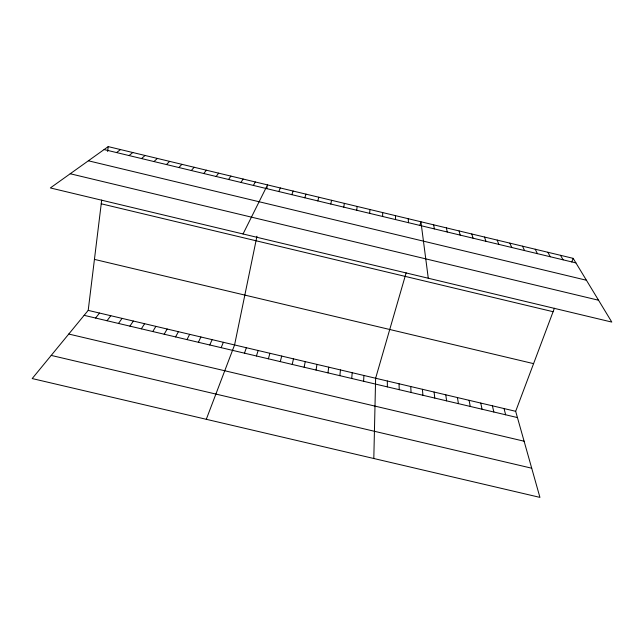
<?xml version="1.0" encoding="UTF-8"?>
<svg xmlns="http://www.w3.org/2000/svg" width="644" height="644" viewBox="0 0 644 644"><rect width="100%" height="100%" fill="white"/><g stroke="black" fill="none" stroke-linecap="round" stroke-linejoin="round"><path stroke-width="0.97" d="M382.641 216.481L382.681 212.568M373.81 458.512L375.629 378.245L406.147 272.815M363.619 381.272L363.908 375.476M369.688 213.365L369.922 209.501M351.737 378.471L352.188 372.707M339.847 375.669L340.459 369.938M356.728 210.258L357.146 206.434M554.395 308.235L515.675 411.307L539.93 497.385L32.2 378.559L88.204 310.384L101.688 200.075M107.62 151.493L108.216 146.615L573.144 258.341L611.8 322.081L50.361 187.943L108.216 146.615M327.957 372.86L328.722 367.169M343.759 207.143L344.371 203.359M316.051 370.05L316.977 364.399M304.137 367.241L305.232 361.622M256.956 236.219L234.577 344.942L206.289 419.3M266.737 188.708L267.518 184.892L243.038 233.973M330.783 204.019L331.579 200.292M292.223 364.432L293.471 358.845M280.293 361.614L281.71 356.068M317.798 200.904L318.788 197.217M268.363 358.805L269.933 353.29M419.848 225.481L420.926 221.761L428.276 278.232M256.425 355.987L258.155 350.513M304.805 197.78L305.981 194.134M244.478 353.17L246.37 347.728M571.775 261.979L573.144 258.341M291.804 194.657L293.173 191.059M221.15 347.663L223.355 342.294M278.788 191.534L280.349 187.976M209.767 344.975L212.134 339.646M198.376 342.294L200.896 336.989M186.985 339.605L189.658 334.341M175.587 336.909L178.412 331.684M253.382 185.432L255.314 181.962M164.172 334.22L167.158 329.028M152.765 331.531L155.896 326.371M240.977 182.453L243.094 179.024M141.342 328.834L144.626 323.707M129.911 326.138L133.356 321.05M228.572 179.467L230.874 176.086M118.48 323.441L122.078 318.386M216.159 176.488L218.638 173.147M107.041 320.744L110.792 315.721M95.594 318.039L99.498 313.056M203.737 173.502L206.402 170.209M191.308 170.515L194.158 167.263M178.871 167.529L181.898 164.317M166.426 164.542L169.638 161.37M153.972 161.547L157.369 158.424M141.511 158.561L145.093 155.478M129.042 155.566L132.809 152.523M116.564 152.564L120.517 149.569M51.214 355.416L531.702 468.204M88.204 310.384L515.675 411.307M84.139 315.335L517.438 417.57M68.771 334.043L524.103 441.212M94.435 259.387L533.586 363.643M88.365 160.791L586.426 280.245M70.22 173.751L598.55 300.233M101.229 203.794L553.091 311.712M104.087 149.569L575.913 262.905M560.505 255.298L563.089 259.822M547.859 252.263L550.25 256.739M535.196 249.22L537.41 253.656M522.534 246.177L524.562 250.564M509.863 243.126L511.698 247.481M497.184 240.083L498.834 244.39M484.489 237.032L485.954 241.299M471.794 233.981L473.074 238.2M459.091 230.93L460.178 235.1M504.043 408.562L505.653 414.784M492.402 405.809L493.851 411.999M446.373 227.871L447.274 232.001M480.762 403.064L482.05 409.214M469.106 400.31L470.241 406.428M433.654 224.82L434.37 228.902M457.441 397.557L458.423 403.643M445.777 394.804L446.598 400.85M434.104 392.043L434.764 398.056M408.183 218.694L408.521 222.695M422.424 389.29L422.923 395.263M410.735 386.529L411.081 392.47M395.44 215.635L395.585 219.588M399.038 383.768L399.224 389.676M387.334 381.007L387.366 386.875"/></g></svg>
